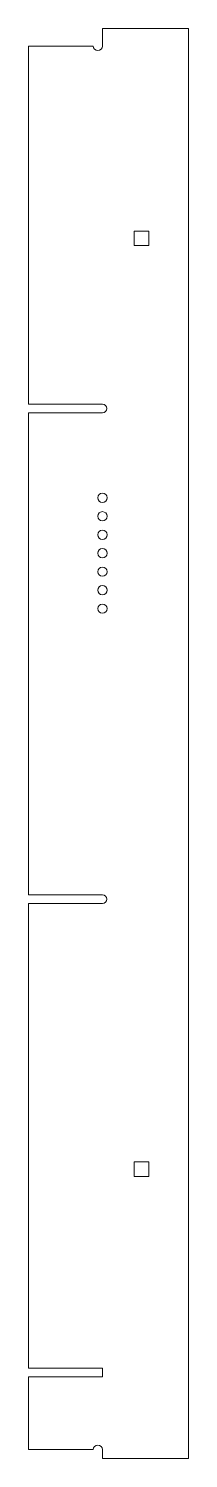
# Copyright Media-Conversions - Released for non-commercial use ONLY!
# Model space of a CAD drawing. Header units: millimetres. Extents: x 65 to 120, y 49 to 540.
import ezdxf

# ---------------------------------------------------------------- set-up
doc = ezdxf.new("R2010")
doc.units = ezdxf.units.MM
doc.layers.add('CONTINUOUS', color=7, linetype='Continuous', lineweight=0, true_color=0xffffff)

msp = doc.modelspace()

# ---------------------------------------------------------------- linework, layer by layer
at = {"layer": 'CONTINUOUS'}
for p, q in [((89.92, 540.01), (89.92, 534.01)), ((119.51, 540.01), (89.92, 540.01)), ((119.51, 48.52), (119.51, 540.01)), ((86.75, 534.01), (64.5, 534.01)), ((64.5, 534.01), (64.5, 410.91)), ((100.85, 465.41), (100.85, 470.41)), ((100.85, 470.41), (105.85, 470.41)), ((105.85, 470.41), (105.85, 465.41)), ((105.85, 465.41), (100.85, 465.41)), ((89.92, 410.91), (64.5, 410.91)), ((64.5, 407.91), (64.5, 242.23)), ((64.5, 407.91), (89.92, 407.91)), ((89.92, 242.23), (64.5, 242.23)), ((64.5, 239.23), (89.92, 239.23)), ((64.5, 239.23), (64.5, 79.51)), ((100.85, 145.41), (100.85, 150.41)), ((100.85, 150.41), (105.85, 150.41)), ((105.85, 150.41), (105.85, 145.41)), ((105.85, 145.41), (100.85, 145.41)), ((64.5, 79.51), (89.92, 79.51)), ((89.92, 79.51), (89.92, 76.51)), ((64.5, 76.51), (64.5, 51.52)), ((64.5, 76.51), (89.92, 76.51)), ((64.5, 51.52), (86.75, 51.52)), ((89.92, 51.52), (89.92, 48.52)), ((89.92, 48.52), (119.51, 48.52))]:
    msp.add_line(p, q, dxfattribs=at)
for centre in [(89.92, 378.72), (89.92, 372.37), (89.92, 366.02), (89.92, 359.67), (89.92, 353.32), (89.92, 346.97), (89.92, 340.62)]:
    msp.add_circle(centre, 1.59, dxfattribs=at)
for centre, radius, start, end in [((88.33, 534.01), 1.59, 180, 0), ((89.92, 409.41), 1.5, 270, 90), ((89.92, 240.73), 1.5, 270, 90), ((88.33, 51.52), 1.59, 0, 180)]:
    msp.add_arc(centre, radius, start, end, dxfattribs=at)

doc.saveas('drawing.dxf')
